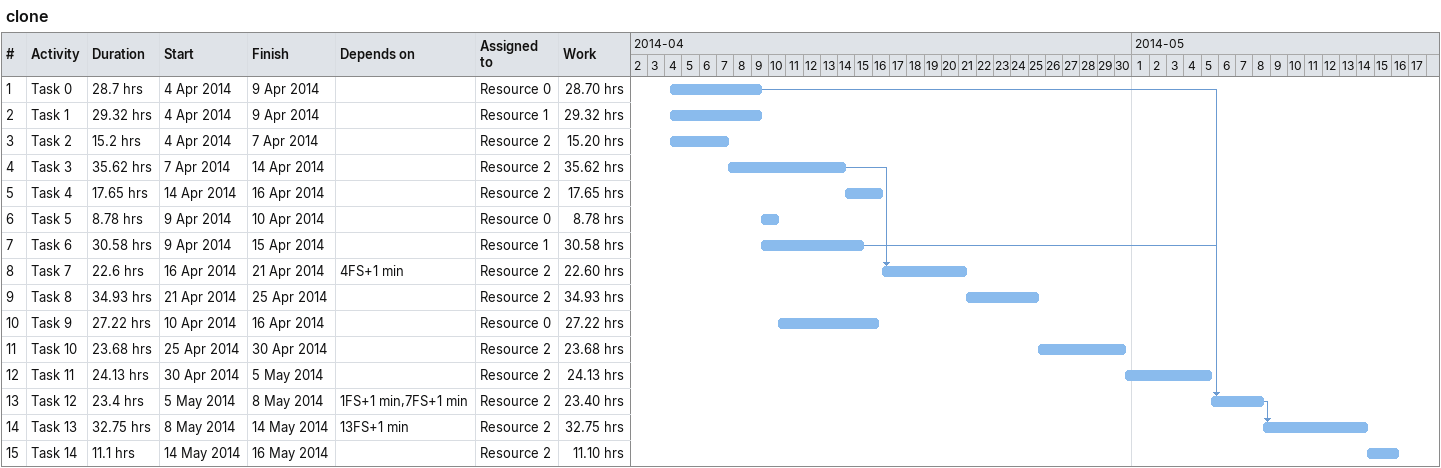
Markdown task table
clone

| ID | Task | Duration | Start | Finish | Predecessors | Resources | Work (h) |
|---|---|---|---|---|---|---|---|
| 1 | Task 0 | 28.7h | 2014-04-04 | 2014-04-09 |  | Resource 0 | 28.70 |
| 2 | Task 1 | 29.32h | 2014-04-04 | 2014-04-09 |  | Resource 1 | 29.32 |
| 3 | Task 2 | 15.2h | 2014-04-04 | 2014-04-07 |  | Resource 2 | 15.20 |
| 4 | Task 3 | 35.62h | 2014-04-07 | 2014-04-14 |  | Resource 2 | 35.62 |
| 5 | Task 4 | 17.65h | 2014-04-14 | 2014-04-16 |  | Resource 2 | 17.65 |
| 6 | Task 5 | 8.78h | 2014-04-09 | 2014-04-10 |  | Resource 0 | 8.78 |
| 7 | Task 6 | 30.58h | 2014-04-09 | 2014-04-15 |  | Resource 1 | 30.58 |
| 8 | Task 7 | 22.6h | 2014-04-16 | 2014-04-21 | 4FS+1min | Resource 2 | 22.60 |
| 9 | Task 8 | 34.93h | 2014-04-21 | 2014-04-25 |  | Resource 2 | 34.93 |
| 10 | Task 9 | 27.22h | 2014-04-10 | 2014-04-16 |  | Resource 0 | 27.22 |
| 11 | Task 10 | 23.68h | 2014-04-25 | 2014-04-30 |  | Resource 2 | 23.68 |
| 12 | Task 11 | 24.13h | 2014-04-30 | 2014-05-05 |  | Resource 2 | 24.13 |
| 13 | Task 12 | 23.4h | 2014-05-05 | 2014-05-08 | 1FS+1min, 7FS+1min | Resource 2 | 23.40 |
| 14 | Task 13 | 32.75h | 2014-05-08 | 2014-05-14 | 13FS+1min | Resource 2 | 32.75 |
| 15 | Task 14 | 11.1h | 2014-05-14 | 2014-05-16 |  | Resource 2 | 11.10 |
